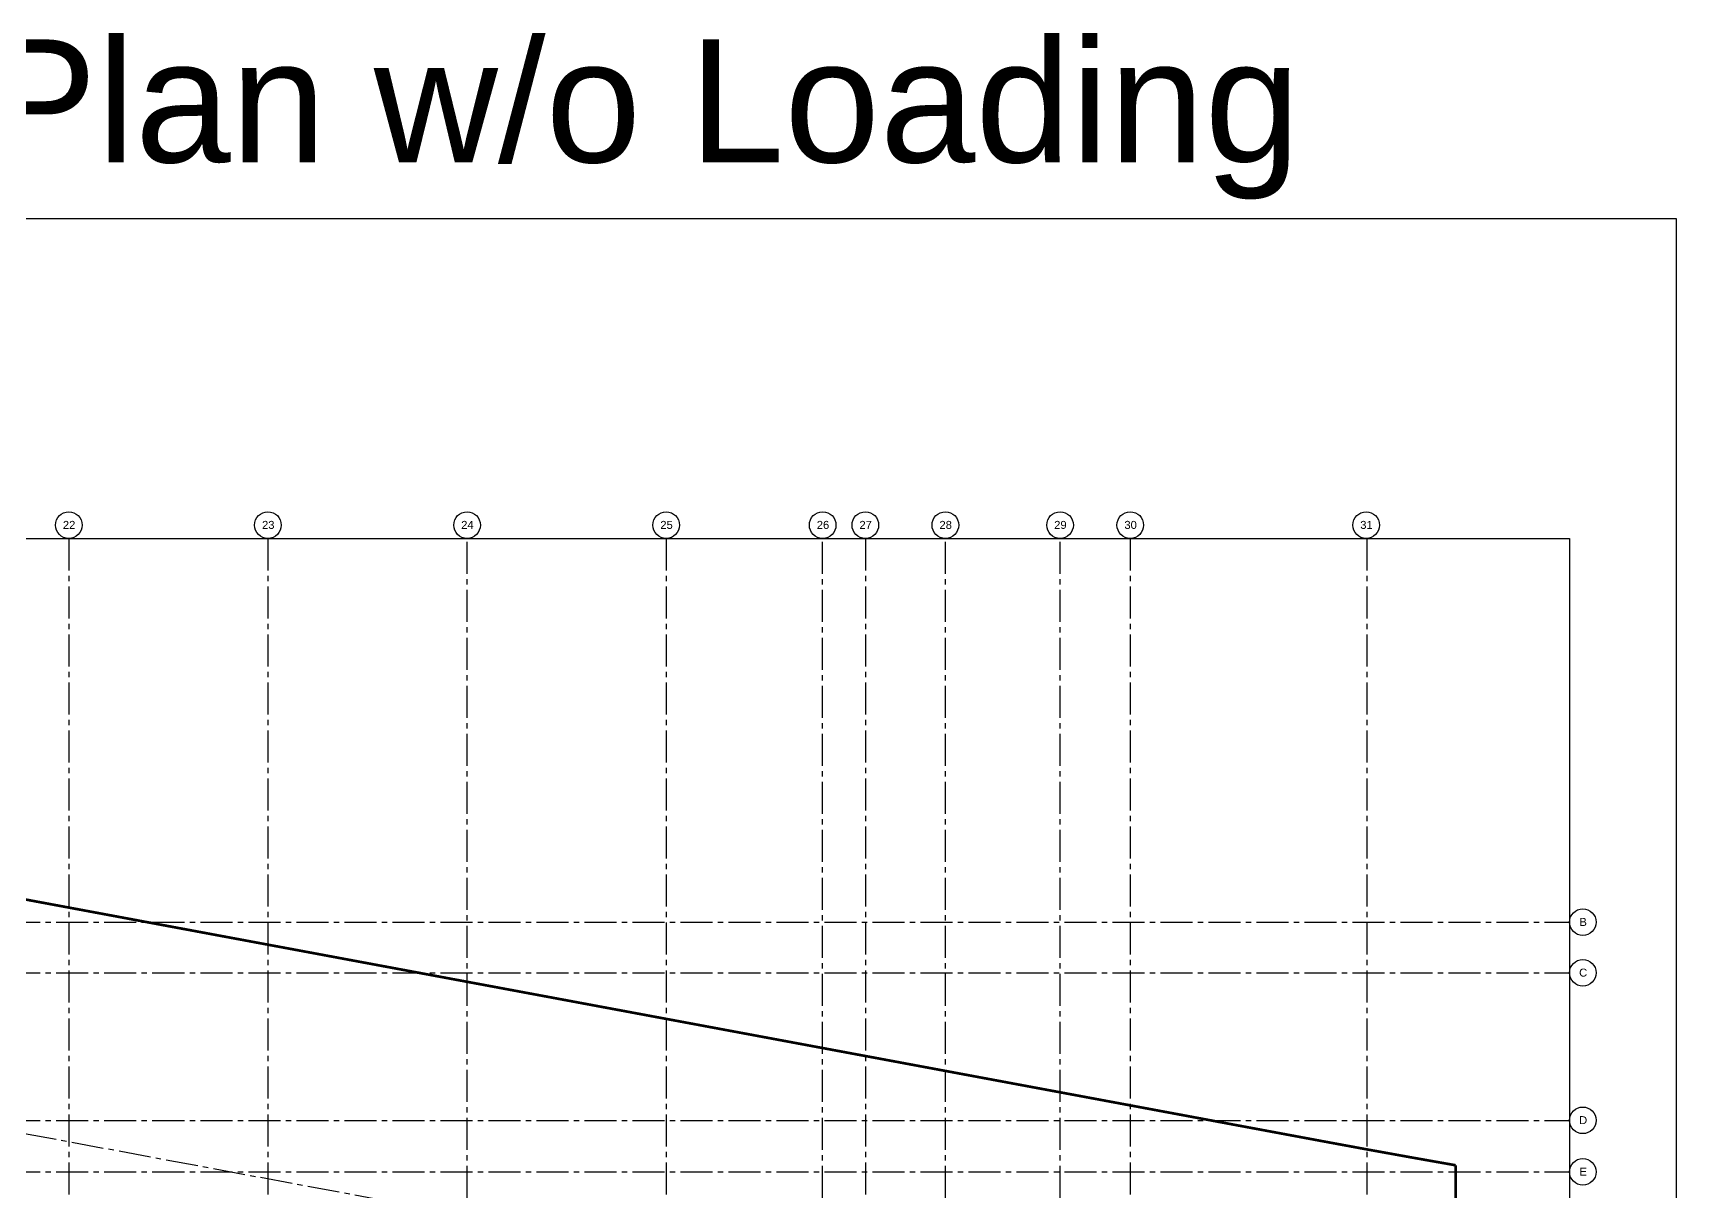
# Model space of a CAD drawing. Header units: inches. Extents: x -3700 to 367, y -844 to 2341.
# Drawn here: x -1500 to 348, y 1037 to 2341 of the extents above; entities that cross this region are included whole.
import ezdxf
from ezdxf.enums import TextEntityAlignment as Align

# ---------------------------------------------------------------- set-up
doc = ezdxf.new("R2010")
doc.units = ezdxf.units.IN
doc.header["$LTSCALE"] = 48
doc.header["$MEASUREMENT"] = 0
for name, pattern in [('CENTER2', [1.125, 0.75, -0.125, 0.125, -0.125]), ('HIDDEN', [0.375, 0.25, -0.125]), ('PHANTOM2', [1.25, 0.625, -0.125, 0.125, -0.125, 0.125, -0.125])]:
    doc.linetypes.add(name, pattern=pattern)
doc.layers.add('A-ANNO-NPLT', color=151, linetype='Continuous', plot=False)
for name, color, linetype in [('A-Grid(3-32)', 8, 'CENTER2'), ('A-Site-Property', 3, 'PHANTOM2'), ('S-Grid-Iden', 2, 'Continuous')]:
    doc.layers.add(name, color=color, linetype=linetype)
doc.styles.add('Arial_1', font='arial.ttf', dxfattribs={"height": 0.092206})
doc.styles.get("Standard").update_dxf_attribs({"font": 'arial.ttf'})

# ---------------------------------------------------------------- blocks, each defined once
blk = doc.blocks.new('Column Bubble')
blk.add_circle((-0.004, -0.002), 0.156)
blk.add_attdef('XX', text='', height=0.0938).set_placement((0, 0), align=Align.MIDDLE_CENTER)
blk = doc.blocks.new('2ND FLOOR - STRUCTURAL GRID')
at = {"layer": 'A-Grid(3-32)'}
for p, q in [((10224.5, -7426), (10224.5, -9409.8)), ((10448.5, -7426), (10448.5, -9409.8)), ((10672.5, -9409.8), (10672.5, -7426)), ((10896.5, -7426), (10896.5, -9409.8)), ((11072.5, -9409.8), (11072.5, -7426)), ((11120.5, -7426), (11120.5, -9409.8)), ((11210.5, -9409.8), (11210.5, -7426)), ((11339.5, -9409.8), (11339.5, -7426)), ((11418.5, -7426), (11418.5, -9409.8)), ((11684.5, -7426), (11684.5, -9409.8)), ((8104.5, -7709.5), (11912.5, -8419.2)), ((8104.5, -7857.8), (11912.5, -7857.8)), ((8104.5, -7914.8), (11912.5, -7914.8)), ((8104.5, -8080.8), (11912.5, -8080.8)), ((8104.5, -8138.8), (11912.5, -8138.8))]:
    blk.add_line(p, q, dxfattribs=at)
at = {"layer": 'S-Grid-Iden', "xscale": 96, "yscale": 96, "zscale": 96}
for p, values in [((10224.9, -7410.8), {'XX': '22'}), ((10448.9, -7410.8), {'XX': '23'}), ((10672.9, -7410.8), {'XX': '24'}), ((10896.9, -7410.8), {'XX': '25'}), ((11072.9, -7410.8), {'XX': '26'}), ((11120.9, -7410.8), {'XX': '27'}), ((11210.9, -7410.8), {'XX': '28'}), ((11339.9, -7410.8), {'XX': '29'}), ((11418.9, -7410.8), {'XX': '30'}), ((11684.2, -7410.8), {'XX': '31'}), ((11927.9, -7857.5), {'XX': 'B'}), ((11927.9, -7914.5), {'XX': 'C'}), ((11927.9, -8080.5), {'XX': 'D'}), ((11927.9, -8138.5), {'XX': 'E'})]:
    blk.add_blockref('Column Bubble', p, dxfattribs=at).add_auto_attribs(values)

msp = doc.modelspace()

# ---------------------------------------------------------------- linework, layer by layer
at = {"layer": 'A-ANNO-NPLT'}
for points in [[(-3700, -844.2572), (-3700, 2131.7428), (348, 2131.7428), (348, -844.2572)], [(-3580, -484.2572), (-3580, 1771.7428), (228, 1771.7428), (228, -484.2572)]]:
    msp.add_lwpolyline(points, close=True, dxfattribs=at)
at = {"layer": 'A-Site-Property', "const_width": 3}
msp.add_lwpolyline([(-2840, -35, 0.000390893), (-2984, -35.1126, 0.001270416), (-3452, -37.0334), (-3452, 827.7361), (-3452, 1727.7361), (-48.2482, 1093.3029, 0.002707368), (100, 1066.5004), (100, -35), (-2840, -35)], format="xyb", dxfattribs=at)

# ---------------------------------------------------------------- block references
at = {"linetype": 'HIDDEN'}
msp.add_blockref('2ND FLOOR - STRUCTURAL GRID', (-11684.4994, 9197.75), dxfattribs=at)

# ---------------------------------------------------------------- texts
at = {"layer": 'A-ANNO-NPLT', "insert": (-1675.1426, 2243.1658), "char_height": 138.300675, "width": 3995.904705, "attachment_point": 5, "style": 'Arial_1'}
msp.add_mtext('Second Level Floor Plan w/o Loading', dxfattribs=at)

doc.saveas('drawing.dxf')
